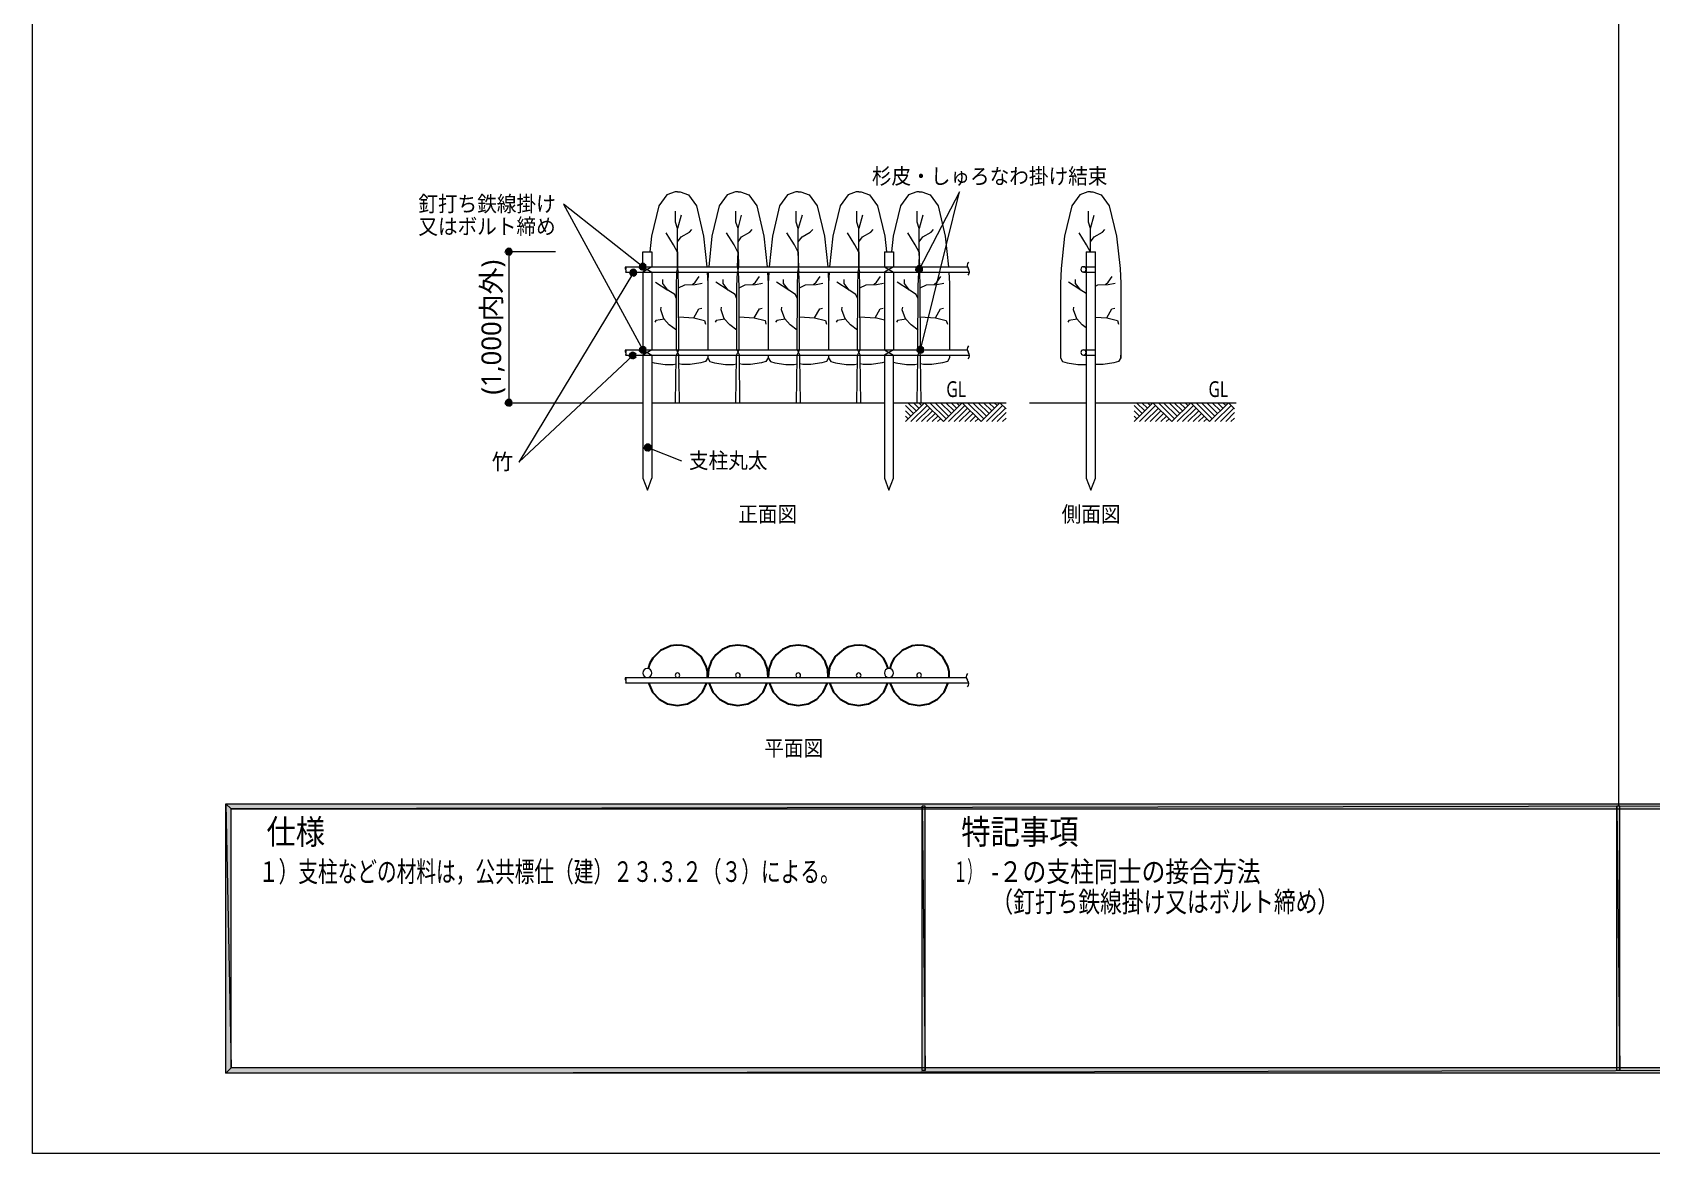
# Model space of a CAD drawing. Header units: millimetres. Extents: x 0 to 420, y 0 to 297.
# Drawn here: x 0.2 to 214.6, y 0 to 148.5 of the extents above; entities that cross this region are included whole.
import ezdxf
from ezdxf.enums import TextEntityAlignment as Align

# ---------------------------------------------------------------- set-up
doc = ezdxf.new("R2010")
doc.units = ezdxf.units.MM
doc.styles.add('kst32b', font='NotoSansJP-Variable.ttf')

msp = doc.modelspace()

# ---------------------------------------------------------------- hatches: boundary and pattern name
h = msp.add_hatch(color=7)
h.paths.add_polyline_path([(62.84, 119.61), (62.8, 119.44), (63.27, 119.44), (62.84, 119.61)])
h.paths.add_polyline_path([(62.8, 119.44), (63.27, 119.44), (62.84, 119.27), (62.8, 119.44)])
h.paths.add_polyline_path([(63.27, 119.44), (62.84, 119.27), (62.95, 119.13), (63.27, 119.44)])
h = msp.add_hatch(color=7)
h.paths.add_polyline_path([(63.27, 119.89), (63.1, 119.85), (63.27, 119.44), (63.27, 119.89)])
h.paths.add_polyline_path([(63.1, 119.85), (63.27, 119.44), (62.95, 119.76), (63.1, 119.85)])
h.paths.add_polyline_path([(63.27, 119.44), (62.95, 119.76), (62.84, 119.61), (63.27, 119.44)])
h = msp.add_hatch(color=7)
h.paths.add_polyline_path([(62.95, 119.13), (63.1, 119.02), (63.27, 119.44), (62.95, 119.13)])
h.paths.add_polyline_path([(63.1, 119.02), (63.27, 119.44), (63.27, 118.98), (63.1, 119.02)])
h.paths.add_polyline_path([(63.27, 119.44), (63.27, 118.98), (63.44, 119.02), (63.27, 119.44)])
for points in [[(63.27, 119.49), (63.25, 119.46), (63.22, 119.44), (63.25, 119.42), (63.27, 119.4), (63.29, 119.42), (63.31, 119.44), (63.29, 119.46), (63.27, 119.49)], [(63.44, 119.85), (63.27, 119.89), (63.27, 119.44), (63.44, 119.85)], [(79.93, 117.07), (79.73, 117.12), (79.73, 116.67), (79.93, 117.07)], [(81.17, 117.86), (81, 117.9), (81, 117.43), (81.17, 117.86)], [(117.77, 117.56), (117.6, 117.6), (117.6, 117.14), (117.77, 117.56)], [(79.84, 106.11), (79.67, 106.15), (79.67, 105.69), (79.84, 106.11)], [(81.17, 106.85), (81, 106.89), (81, 106.45), (81.17, 106.85)], [(117.94, 106.87), (117.77, 106.91), (117.77, 106.45), (117.94, 106.87)], [(63.44, 99.86), (63.27, 99.89), (63.27, 99.44), (63.44, 99.86)], [(81.83, 93.94), (81.66, 93.96), (81.66, 93.51), (81.83, 93.94)]]:
    msp.add_hatch(color=7).paths.add_polyline_path(points)
h = msp.add_hatch(color=7)
h.paths.add_polyline_path([(63.71, 119.44), (63.67, 119.61), (63.27, 119.44), (63.71, 119.44)])
h.paths.add_polyline_path([(63.67, 119.61), (63.27, 119.44), (63.58, 119.76), (63.67, 119.61)])
h.paths.add_polyline_path([(63.27, 119.44), (63.58, 119.76), (63.44, 119.85), (63.27, 119.44)])
h = msp.add_hatch(color=7)
h.paths.add_polyline_path([(63.44, 119.02), (63.58, 119.13), (63.27, 119.44), (63.44, 119.02)])
h.paths.add_polyline_path([(63.58, 119.13), (63.27, 119.44), (63.67, 119.27), (63.58, 119.13)])
h.paths.add_polyline_path([(63.27, 119.44), (63.67, 119.27), (63.71, 119.44), (63.27, 119.44)])
h = msp.add_hatch(color=7)
h.paths.add_polyline_path([(79.33, 116.84), (79.29, 116.67), (79.73, 116.67), (79.33, 116.84)])
h.paths.add_polyline_path([(79.29, 116.67), (79.73, 116.67), (79.33, 116.48), (79.29, 116.67)])
h.paths.add_polyline_path([(79.73, 116.67), (79.33, 116.48), (79.42, 116.35), (79.73, 116.67)])
h = msp.add_hatch(color=7)
h.paths.add_polyline_path([(79.73, 117.12), (79.57, 117.07), (79.73, 116.67), (79.73, 117.12)])
h.paths.add_polyline_path([(79.57, 117.07), (79.73, 116.67), (79.42, 116.99), (79.57, 117.07)])
h.paths.add_polyline_path([(79.73, 116.67), (79.42, 116.99), (79.33, 116.84), (79.73, 116.67)])
h = msp.add_hatch(color=7)
h.paths.add_polyline_path([(79.42, 116.35), (79.57, 116.25), (79.73, 116.67), (79.42, 116.35)])
h.paths.add_polyline_path([(79.57, 116.25), (79.73, 116.67), (79.73, 116.21), (79.57, 116.25)])
h.paths.add_polyline_path([(79.73, 116.67), (79.73, 116.21), (79.93, 116.25), (79.73, 116.67)])
h = msp.add_hatch(color=7)
h.paths.add_polyline_path([(80.2, 116.67), (80.16, 116.84), (79.73, 116.67), (80.2, 116.67)])
h.paths.add_polyline_path([(80.16, 116.84), (79.73, 116.67), (80.05, 116.99), (80.16, 116.84)])
h.paths.add_polyline_path([(79.73, 116.67), (80.05, 116.99), (79.93, 117.07), (79.73, 116.67)])
h = msp.add_hatch(color=7)
h.paths.add_polyline_path([(79.93, 116.25), (80.05, 116.35), (79.73, 116.67), (79.93, 116.25)])
h.paths.add_polyline_path([(80.05, 116.35), (79.73, 116.67), (80.16, 116.48), (80.05, 116.35)])
h.paths.add_polyline_path([(79.73, 116.67), (80.16, 116.48), (80.2, 116.67), (79.73, 116.67)])
h = msp.add_hatch(color=7)
h.paths.add_polyline_path([(80.58, 117.62), (80.56, 117.43), (81, 117.43), (80.58, 117.62)])
h.paths.add_polyline_path([(80.56, 117.43), (81, 117.43), (80.58, 117.26), (80.56, 117.43)])
h.paths.add_polyline_path([(81, 117.43), (80.58, 117.26), (80.69, 117.12), (81, 117.43)])
h = msp.add_hatch(color=7)
h.paths.add_polyline_path([(81, 117.9), (80.84, 117.86), (81, 117.43), (81, 117.9)])
h.paths.add_polyline_path([(80.84, 117.86), (81, 117.43), (80.69, 117.75), (80.84, 117.86)])
h.paths.add_polyline_path([(81, 117.43), (80.69, 117.75), (80.58, 117.62), (81, 117.43)])
h = msp.add_hatch(color=7)
h.paths.add_polyline_path([(80.69, 117.12), (80.84, 117.03), (81, 117.43), (80.69, 117.12)])
h.paths.add_polyline_path([(80.84, 117.03), (81, 117.43), (81, 116.99), (80.84, 117.03)])
h.paths.add_polyline_path([(81, 117.43), (81, 116.99), (81.17, 117.03), (81, 117.43)])
h = msp.add_hatch(color=7)
h.paths.add_polyline_path([(81.45, 117.43), (81.43, 117.62), (81, 117.43), (81.45, 117.43)])
h.paths.add_polyline_path([(81.43, 117.62), (81, 117.43), (81.32, 117.75), (81.43, 117.62)])
h.paths.add_polyline_path([(81, 117.43), (81.32, 117.75), (81.17, 117.86), (81, 117.43)])
h = msp.add_hatch(color=7)
h.paths.add_polyline_path([(81.17, 117.03), (81.32, 117.12), (81, 117.43), (81.17, 117.03)])
h.paths.add_polyline_path([(81.32, 117.12), (81, 117.43), (81.43, 117.26), (81.32, 117.12)])
h.paths.add_polyline_path([(81, 117.43), (81.43, 117.26), (81.45, 117.43), (81, 117.43)])
h = msp.add_hatch(color=7)
h.paths.add_polyline_path([(117.18, 117.31), (117.16, 117.14), (117.6, 117.14), (117.18, 117.31)])
h.paths.add_polyline_path([(117.16, 117.14), (117.6, 117.14), (117.18, 116.97), (117.16, 117.14)])
h.paths.add_polyline_path([(117.6, 117.14), (117.18, 116.97), (117.28, 116.82), (117.6, 117.14)])
h = msp.add_hatch(color=7)
h.paths.add_polyline_path([(117.6, 117.6), (117.43, 117.56), (117.6, 117.14), (117.6, 117.6)])
h.paths.add_polyline_path([(117.43, 117.56), (117.6, 117.14), (117.28, 117.45), (117.43, 117.56)])
h.paths.add_polyline_path([(117.6, 117.14), (117.28, 117.45), (117.18, 117.31), (117.6, 117.14)])
h = msp.add_hatch(color=7)
h.paths.add_polyline_path([(117.28, 116.82), (117.43, 116.73), (117.6, 117.14), (117.28, 116.82)])
h.paths.add_polyline_path([(117.43, 116.73), (117.6, 117.14), (117.6, 116.69), (117.43, 116.73)])
h.paths.add_polyline_path([(117.6, 117.14), (117.6, 116.69), (117.77, 116.73), (117.6, 117.14)])
h = msp.add_hatch(color=7)
h.paths.add_polyline_path([(118.05, 117.14), (118.03, 117.31), (117.6, 117.14), (118.05, 117.14)])
h.paths.add_polyline_path([(118.03, 117.31), (117.6, 117.14), (117.92, 117.45), (118.03, 117.31)])
h.paths.add_polyline_path([(117.6, 117.14), (117.92, 117.45), (117.77, 117.56), (117.6, 117.14)])
h = msp.add_hatch(color=7)
h.paths.add_polyline_path([(117.77, 116.73), (117.92, 116.82), (117.6, 117.14), (117.77, 116.73)])
h.paths.add_polyline_path([(117.92, 116.82), (117.6, 117.14), (118.03, 116.97), (117.92, 116.82)])
h.paths.add_polyline_path([(117.6, 117.14), (118.03, 116.97), (118.05, 117.14), (117.6, 117.14)])
h = msp.add_hatch(color=7)
h.paths.add_polyline_path([(79.25, 105.88), (79.23, 105.69), (79.67, 105.69), (79.25, 105.88)])
h.paths.add_polyline_path([(79.23, 105.69), (79.67, 105.69), (79.25, 105.52), (79.23, 105.69)])
h.paths.add_polyline_path([(79.67, 105.69), (79.25, 105.52), (79.35, 105.37), (79.67, 105.69)])
h = msp.add_hatch(color=7)
h.paths.add_polyline_path([(79.67, 106.15), (79.5, 106.11), (79.67, 105.69), (79.67, 106.15)])
h.paths.add_polyline_path([(79.5, 106.11), (79.67, 105.69), (79.35, 106), (79.5, 106.11)])
h.paths.add_polyline_path([(79.67, 105.69), (79.35, 106), (79.25, 105.88), (79.67, 105.69)])
h = msp.add_hatch(color=7)
h.paths.add_polyline_path([(79.35, 105.37), (79.5, 105.28), (79.67, 105.69), (79.35, 105.37)])
h.paths.add_polyline_path([(79.5, 105.28), (79.67, 105.69), (79.67, 105.24), (79.5, 105.28)])
h.paths.add_polyline_path([(79.67, 105.69), (79.67, 105.24), (79.84, 105.28), (79.67, 105.69)])
h = msp.add_hatch(color=7)
h.paths.add_polyline_path([(80.12, 105.69), (80.07, 105.88), (79.67, 105.69), (80.12, 105.69)])
h.paths.add_polyline_path([(80.07, 105.88), (79.67, 105.69), (79.99, 106), (80.07, 105.88)])
h.paths.add_polyline_path([(79.67, 105.69), (79.99, 106), (79.84, 106.11), (79.67, 105.69)])
h = msp.add_hatch(color=7)
h.paths.add_polyline_path([(79.84, 105.28), (79.99, 105.37), (79.67, 105.69), (79.84, 105.28)])
h.paths.add_polyline_path([(79.99, 105.37), (79.67, 105.69), (80.07, 105.52), (79.99, 105.37)])
h.paths.add_polyline_path([(79.67, 105.69), (80.07, 105.52), (80.12, 105.69), (79.67, 105.69)])
h = msp.add_hatch(color=7)
h.paths.add_polyline_path([(80.58, 106.62), (80.56, 106.45), (81, 106.45), (80.58, 106.62)])
h.paths.add_polyline_path([(80.56, 106.45), (81, 106.45), (80.58, 106.28), (80.56, 106.45)])
h.paths.add_polyline_path([(81, 106.45), (80.58, 106.28), (80.69, 106.13), (81, 106.45)])
h = msp.add_hatch(color=7)
h.paths.add_polyline_path([(81, 106.89), (80.84, 106.85), (81, 106.45), (81, 106.89)])
h.paths.add_polyline_path([(80.84, 106.85), (81, 106.45), (80.69, 106.76), (80.84, 106.85)])
h.paths.add_polyline_path([(81, 106.45), (80.69, 106.76), (80.58, 106.62), (81, 106.45)])
h = msp.add_hatch(color=7)
h.paths.add_polyline_path([(80.69, 106.13), (80.84, 106.02), (81, 106.45), (80.69, 106.13)])
h.paths.add_polyline_path([(80.84, 106.02), (81, 106.45), (81, 105.98), (80.84, 106.02)])
h.paths.add_polyline_path([(81, 106.45), (81, 105.98), (81.17, 106.02), (81, 106.45)])
h = msp.add_hatch(color=7)
h.paths.add_polyline_path([(81.45, 106.45), (81.43, 106.62), (81, 106.45), (81.45, 106.45)])
h.paths.add_polyline_path([(81.43, 106.62), (81, 106.45), (81.32, 106.76), (81.43, 106.62)])
h.paths.add_polyline_path([(81, 106.45), (81.32, 106.76), (81.17, 106.85), (81, 106.45)])
h = msp.add_hatch(color=7)
h.paths.add_polyline_path([(81.17, 106.02), (81.32, 106.13), (81, 106.45), (81.17, 106.02)])
h.paths.add_polyline_path([(81.32, 106.13), (81, 106.45), (81.43, 106.28), (81.32, 106.13)])
h.paths.add_polyline_path([(81, 106.45), (81.43, 106.28), (81.45, 106.45), (81, 106.45)])
h = msp.add_hatch(color=7)
h.paths.add_polyline_path([(117.35, 106.64), (117.33, 106.45), (117.77, 106.45), (117.35, 106.64)])
h.paths.add_polyline_path([(117.33, 106.45), (117.77, 106.45), (117.35, 106.28), (117.33, 106.45)])
h.paths.add_polyline_path([(117.77, 106.45), (117.35, 106.28), (117.45, 106.13), (117.77, 106.45)])
h = msp.add_hatch(color=7)
h.paths.add_polyline_path([(117.77, 106.91), (117.6, 106.87), (117.77, 106.45), (117.77, 106.91)])
h.paths.add_polyline_path([(117.6, 106.87), (117.77, 106.45), (117.45, 106.76), (117.6, 106.87)])
h.paths.add_polyline_path([(117.77, 106.45), (117.45, 106.76), (117.35, 106.64), (117.77, 106.45)])
h = msp.add_hatch(color=7)
h.paths.add_polyline_path([(117.45, 106.13), (117.6, 106.04), (117.77, 106.45), (117.45, 106.13)])
h.paths.add_polyline_path([(117.6, 106.04), (117.77, 106.45), (117.77, 106), (117.6, 106.04)])
h.paths.add_polyline_path([(117.77, 106.45), (117.77, 106), (117.94, 106.04), (117.77, 106.45)])
h = msp.add_hatch(color=7)
h.paths.add_polyline_path([(118.22, 106.45), (118.19, 106.64), (117.77, 106.45), (118.22, 106.45)])
h.paths.add_polyline_path([(118.19, 106.64), (117.77, 106.45), (118.09, 106.76), (118.19, 106.64)])
h.paths.add_polyline_path([(117.77, 106.45), (118.09, 106.76), (117.94, 106.87), (117.77, 106.45)])
h = msp.add_hatch(color=7)
h.paths.add_polyline_path([(117.94, 106.04), (118.09, 106.13), (117.77, 106.45), (117.94, 106.04)])
h.paths.add_polyline_path([(118.09, 106.13), (117.77, 106.45), (118.19, 106.28), (118.09, 106.13)])
h.paths.add_polyline_path([(117.77, 106.45), (118.19, 106.28), (118.22, 106.45), (117.77, 106.45)])
h = msp.add_hatch(color=7)
h.paths.add_polyline_path([(62.84, 99.61), (62.8, 99.44), (63.27, 99.44), (62.84, 99.61)])
h.paths.add_polyline_path([(62.8, 99.44), (63.27, 99.44), (62.84, 99.27), (62.8, 99.44)])
h.paths.add_polyline_path([(63.27, 99.44), (62.84, 99.27), (62.95, 99.12), (63.27, 99.44)])
h = msp.add_hatch(color=7)
h.paths.add_polyline_path([(63.27, 99.89), (63.1, 99.86), (63.27, 99.44), (63.27, 99.89)])
h.paths.add_polyline_path([(63.1, 99.86), (63.27, 99.44), (62.95, 99.76), (63.1, 99.86)])
h.paths.add_polyline_path([(63.27, 99.44), (62.95, 99.76), (62.84, 99.61), (63.27, 99.44)])
h = msp.add_hatch(color=7)
h.paths.add_polyline_path([(62.95, 99.12), (63.1, 99.04), (63.27, 99.44), (62.95, 99.12)])
h.paths.add_polyline_path([(63.1, 99.04), (63.27, 99.44), (63.27, 99), (63.1, 99.04)])
h.paths.add_polyline_path([(63.27, 99.44), (63.27, 99), (63.44, 99.04), (63.27, 99.44)])
h = msp.add_hatch(color=7)
h.paths.add_polyline_path([(63.71, 99.44), (63.67, 99.61), (63.27, 99.44), (63.71, 99.44)])
h.paths.add_polyline_path([(63.67, 99.61), (63.27, 99.44), (63.58, 99.76), (63.67, 99.61)])
h.paths.add_polyline_path([(63.27, 99.44), (63.58, 99.76), (63.44, 99.86), (63.27, 99.44)])
h = msp.add_hatch(color=7)
h.paths.add_polyline_path([(63.44, 99.04), (63.58, 99.12), (63.27, 99.44), (63.44, 99.04)])
h.paths.add_polyline_path([(63.58, 99.12), (63.27, 99.44), (63.67, 99.27), (63.58, 99.12)])
h.paths.add_polyline_path([(63.27, 99.44), (63.67, 99.27), (63.71, 99.44), (63.27, 99.44)])
h = msp.add_hatch(color=7)
h.paths.add_polyline_path([(81.24, 93.68), (81.2, 93.51), (81.66, 93.51), (81.24, 93.68)])
h.paths.add_polyline_path([(81.2, 93.51), (81.66, 93.51), (81.24, 93.34), (81.2, 93.51)])
h.paths.add_polyline_path([(81.66, 93.51), (81.24, 93.34), (81.34, 93.2), (81.66, 93.51)])
h = msp.add_hatch(color=7)
h.paths.add_polyline_path([(81.66, 93.96), (81.49, 93.94), (81.66, 93.51), (81.66, 93.96)])
h.paths.add_polyline_path([(81.49, 93.94), (81.66, 93.51), (81.34, 93.83), (81.49, 93.94)])
h.paths.add_polyline_path([(81.66, 93.51), (81.34, 93.83), (81.24, 93.68), (81.66, 93.51)])
h = msp.add_hatch(color=7)
h.paths.add_polyline_path([(81.34, 93.2), (81.49, 93.09), (81.66, 93.51), (81.34, 93.2)])
h.paths.add_polyline_path([(81.49, 93.09), (81.66, 93.51), (81.66, 93.07), (81.49, 93.09)])
h.paths.add_polyline_path([(81.66, 93.51), (81.66, 93.07), (81.83, 93.09), (81.66, 93.51)])
h = msp.add_hatch(color=7)
h.paths.add_polyline_path([(82.11, 93.51), (82.06, 93.68), (81.66, 93.51), (82.11, 93.51)])
h.paths.add_polyline_path([(82.06, 93.68), (81.66, 93.51), (81.98, 93.83), (82.06, 93.68)])
h.paths.add_polyline_path([(81.66, 93.51), (81.98, 93.83), (81.83, 93.94), (81.66, 93.51)])
h = msp.add_hatch(color=7)
h.paths.add_polyline_path([(81.83, 93.09), (81.98, 93.2), (81.66, 93.51), (81.83, 93.09)])
h.paths.add_polyline_path([(81.98, 93.2), (81.66, 93.51), (82.06, 93.34), (81.98, 93.2)])
h.paths.add_polyline_path([(81.66, 93.51), (82.06, 93.34), (82.11, 93.51), (81.66, 93.51)])
h = msp.add_hatch(color=7)
h.paths.add_polyline_path([(393.83, 11.35), (394.53, 10.65), (393.83, 45.64), (393.83, 11.35)])
h.paths.add_polyline_path([(394.53, 10.65), (393.83, 45.64), (394.53, 46.33), (394.53, 10.65)])
h.paths.add_polyline_path([(393.83, 45.64), (394.53, 46.33), (26.52, 45.64), (393.83, 45.64)])
h.paths.add_polyline_path([(394.53, 46.33), (26.52, 45.64), (25.82, 46.33), (394.53, 46.33)])
h.paths.add_polyline_path([(26.52, 45.64), (25.82, 46.33), (26.52, 11.35), (26.52, 45.64)])
h.paths.add_polyline_path([(25.82, 46.33), (26.52, 11.35), (25.82, 10.65), (25.82, 46.33)])
h.paths.add_polyline_path([(26.52, 11.35), (25.82, 10.65), (393.83, 11.35), (26.52, 11.35)])
h.paths.add_polyline_path([(25.82, 10.65), (393.83, 11.35), (394.53, 10.65), (25.82, 10.65)])
h = msp.add_hatch(color=7)
h.paths.add_polyline_path([(118.39, 46), (117.98, 46), (118.39, 10.99), (118.39, 46)])
h.paths.add_polyline_path([(117.98, 46), (118.39, 10.99), (117.98, 10.99), (117.98, 46)])
h = msp.add_hatch(color=7)
h.paths.add_polyline_path([(210.38, 46), (209.97, 46), (210.38, 10.99), (210.38, 46)])
h.paths.add_polyline_path([(209.97, 46), (210.38, 10.99), (209.97, 10.99), (209.97, 46)])

# ---------------------------------------------------------------- linework, layer by layer
at = {"lineweight": 13}
for points in [[(0.19, 0), (0.19, 296.97), (420.16, 296.97), (420.16, 0)], [(139.7, 117.1), (139.67, 117.24), (139.6, 117.35), (139.49, 117.43), (139.35, 117.45), (139.21, 117.43), (139.1, 117.35), (139.03, 117.24), (139, 117.1), (139.03, 116.97), (139.1, 116.86), (139.21, 116.78), (139.35, 116.76), (139.49, 116.78), (139.6, 116.86), (139.67, 116.97)], [(139.7, 106.1), (139.67, 106.23), (139.6, 106.34), (139.49, 106.42), (139.35, 106.45), (139.21, 106.42), (139.1, 106.34), (139.03, 106.23), (139, 106.1), (139.03, 105.96), (139.1, 105.85), (139.21, 105.78), (139.35, 105.75), (139.49, 105.78), (139.6, 105.85), (139.67, 105.96)], [(123.3, 99.44), (120.8, 96.94)], [(153.56, 99.44), (151.05, 96.94)], [(82.21, 63.64), (82.16, 63.87), (82.03, 64.06), (81.84, 64.19), (81.61, 64.24), (81.37, 64.19), (81.18, 64.06), (81.05, 63.87), (81, 63.64), (81.05, 63.4), (81.18, 63.21), (81.37, 63.08), (81.61, 63.03), (81.84, 63.08), (82.03, 63.21), (82.16, 63.4)], [(85.92, 63.34), (85.89, 63.46), (85.83, 63.56), (85.73, 63.62), (85.61, 63.65), (85.49, 63.62), (85.39, 63.56), (85.33, 63.46), (85.3, 63.34), (85.33, 63.22), (85.39, 63.12), (85.49, 63.06), (85.61, 63.03), (85.73, 63.06), (85.83, 63.12), (85.89, 63.22)], [(93.92, 63.34), (93.89, 63.46), (93.83, 63.56), (93.73, 63.62), (93.61, 63.65), (93.49, 63.62), (93.39, 63.56), (93.33, 63.46), (93.3, 63.34), (93.33, 63.22), (93.39, 63.12), (93.49, 63.06), (93.61, 63.03), (93.73, 63.06), (93.83, 63.12), (93.89, 63.22)], [(101.9, 63.34), (101.87, 63.46), (101.81, 63.56), (101.71, 63.62), (101.59, 63.65), (101.47, 63.62), (101.37, 63.56), (101.31, 63.46), (101.28, 63.34), (101.31, 63.22), (101.37, 63.12), (101.47, 63.06), (101.59, 63.03), (101.71, 63.06), (101.81, 63.12), (101.87, 63.22)], [(109.9, 63.34), (109.87, 63.46), (109.81, 63.56), (109.71, 63.62), (109.59, 63.65), (109.47, 63.62), (109.37, 63.56), (109.31, 63.46), (109.28, 63.34), (109.31, 63.22), (109.37, 63.12), (109.47, 63.06), (109.59, 63.03), (109.71, 63.06), (109.81, 63.12), (109.87, 63.22)], [(114.19, 63.64), (114.15, 63.87), (114.02, 64.06), (113.83, 64.19), (113.59, 64.24), (113.36, 64.19), (113.16, 64.06), (113.04, 63.87), (112.99, 63.64), (113.04, 63.4), (113.16, 63.21), (113.36, 63.08), (113.59, 63.03), (113.83, 63.08), (114.02, 63.21), (114.15, 63.4)], [(117.9, 63.34), (117.87, 63.46), (117.81, 63.56), (117.71, 63.62), (117.59, 63.65), (117.47, 63.62), (117.37, 63.56), (117.31, 63.46), (117.28, 63.34), (117.31, 63.22), (117.37, 63.12), (117.47, 63.06), (117.59, 63.03), (117.71, 63.06), (117.81, 63.12), (117.87, 63.22)]]:
    msp.add_lwpolyline(points, close=True, dxfattribs=at)
for points in [[(210.18, 285.98), (210.18, 46)], [(84.18, 126.98), (83.12, 125.52), (82.17, 121.5), (81.94, 119.44)], [(85.62, 127.38), (85.28, 127.38), (84.18, 126.98)], [(85.62, 127.38), (85.94, 127.38), (87.04, 126.98), (88.1, 125.52), (89.05, 121.5), (89.49, 117.43)], [(92.18, 126.98), (91.12, 125.52), (90.17, 121.5)], [(93.62, 127.38), (93.28, 127.38), (92.18, 126.98)], [(93.62, 127.38), (93.94, 127.38), (95.04, 126.98), (96.1, 125.52), (97.05, 121.5), (97.49, 117.43)], [(100.18, 126.98), (99.12, 125.52), (98.17, 121.5)], [(101.6, 127.38), (101.28, 127.38), (100.18, 126.98)], [(101.6, 127.38), (101.94, 127.38), (103.04, 126.98), (104.1, 125.52), (105.05, 121.5), (105.49, 117.43)], [(108.18, 126.98), (107.12, 125.52), (106.17, 121.5)], [(109.6, 127.38), (109.28, 127.38), (108.18, 126.98)], [(109.6, 127.38), (109.94, 127.38), (111.04, 126.98), (112.1, 125.52), (113.05, 121.5), (113.28, 119.44)], [(116.18, 126.98), (115.13, 125.52), (114.17, 121.5)], [(117.6, 127.38), (117.28, 127.38), (116.18, 126.98)], [(117.77, 106.45), (122.94, 127.38), (117.6, 117.09)], [(117.6, 127.38), (117.94, 127.38), (119.04, 126.98), (120.1, 125.52), (121.05, 121.5), (121.5, 117.43)], [(138.85, 126.98), (137.8, 125.52), (136.84, 121.5)], [(140.29, 127.38), (139.95, 127.38), (138.85, 126.98)], [(140.29, 127.38), (140.61, 127.38), (141.71, 126.98), (142.77, 125.52), (143.72, 121.5), (144.19, 117.2), (144.29, 115.21)], [(81, 117.43), (70.49, 125.75), (81, 106.45)], [(86.08, 124.27), (85.62, 122.51), (85.34, 123.36), (85.34, 124.8)], [(93.62, 122.51), (93.32, 123.36), (93.32, 124.8)], [(102.09, 124.27), (101.6, 122.51), (101.32, 123.36), (101.32, 124.8)], [(110.09, 124.27), (109.6, 122.51), (109.33, 123.36), (109.33, 124.8)], [(118.09, 124.27), (117.6, 122.51), (117.33, 123.36), (117.33, 124.8)], [(140.29, 122.51), (140, 123.36), (140, 124.8)], [(85.62, 119.44), (85.62, 122.51)], [(85.62, 120.76), (86.08, 121.39), (87.19, 122.03), (87.52, 122.36)], [(93.62, 119.44), (93.62, 122.51), (94.09, 124.27)], [(95.19, 122.03), (95.5, 122.36)], [(101.6, 119.44), (101.6, 122.51)], [(103.19, 122.03), (103.51, 122.36)], [(109.6, 119.44), (109.6, 122.51)], [(111.19, 122.03), (111.51, 122.36)], [(117.6, 119.44), (117.6, 122.51)], [(119.19, 122.03), (119.51, 122.36)], [(140.29, 119.44), (140.29, 122.51), (140.76, 124.27)], [(141.86, 122.03), (142.18, 122.36)], [(85.6, 119.36), (85.09, 120.35), (84.1, 121.94)], [(90.17, 121.5), (89.73, 117.43)], [(93.6, 119.36), (93.09, 120.35), (92.1, 121.94)], [(93.62, 120.76), (94.09, 121.39), (95.19, 122.03)], [(98.17, 121.5), (97.73, 117.43)], [(101.6, 119.36), (101.09, 120.35), (100.1, 121.94)], [(101.6, 120.76), (102.09, 121.39), (103.19, 122.03)], [(106.17, 121.5), (105.73, 117.43)], [(109.6, 119.36), (109.09, 120.35), (108.1, 121.94)], [(109.6, 120.76), (110.09, 121.39), (111.19, 122.03)], [(114.17, 121.5), (113.94, 119.44)], [(117.6, 119.36), (117.09, 120.35), (116.1, 121.94)], [(117.6, 120.76), (118.09, 121.39), (119.19, 122.03)], [(136.84, 121.5), (136.38, 117.2), (136.29, 115.21), (136.29, 105.37), (136.57, 104.9), (137.18, 104.71), (138.62, 104.52)], [(140.27, 119.36), (139.76, 120.35), (138.77, 121.94)], [(140.29, 120.76), (140.76, 121.39), (141.86, 122.03)], [(69.47, 119.44), (63.27, 119.44), (63.27, 99.44), (70.1, 99.44)], [(81, 117.43), (81, 119.44), (82.21, 119.44), (82.21, 117.43)], [(85.66, 117.43), (85.62, 119.44), (85.56, 117.43)], [(93.68, 116.73), (93.56, 117.43), (93.62, 119.44), (93.66, 117.43), (93.54, 116.73)], [(101.66, 117.43), (101.6, 119.44), (101.56, 117.43)], [(109.66, 117.43), (109.6, 119.44), (109.56, 117.43)], [(113.01, 119.44), (113.01, 117.43)], [(113.01, 119.44), (114.22, 119.44), (114.22, 117.43)], [(117.67, 117.43), (117.6, 119.44), (117.56, 117.43)], [(124.12, 118.06), (124, 117.86), (123.95, 117.63), (124, 117.41), (124.12, 117.2)], [(139.72, 119.44), (140.93, 119.44)], [(139.72, 119.44), (139.72, 89.45), (140.31, 87.84), (140.93, 89.45), (140.93, 119.44)], [(79.76, 116.67), (64.6, 91.59), (79.67, 105.69)], [(78.74, 117.44), (78.69, 117.36), (78.68, 117.27), (78.69, 117.18), (78.74, 117.11)], [(78.74, 117.11), (78.79, 117.18), (78.8, 117.27), (78.79, 117.36), (78.74, 117.44)], [(78.74, 117.43), (123.97, 117.43)], [(78.74, 116.77), (78.79, 116.85), (78.8, 116.94), (78.79, 117.02), (78.74, 117.1)], [(78.74, 116.73), (124.29, 116.73)], [(82.21, 117.43), (81, 116.73)], [(81, 117.43), (82.21, 116.73)], [(81, 116.73), (81, 106.45)], [(82.21, 116.73), (82.21, 106.45)], [(85.47, 114.87), (85.53, 116.73)], [(85.53, 116.73), (85.66, 117.43)], [(85.56, 117.43), (85.68, 116.73)], [(85.79, 106.45), (85.75, 114.87), (85.68, 116.73)], [(87.59, 115.1), (87.95, 115.4), (88.48, 116.16)], [(89.54, 116.73), (89.62, 115.21), (89.62, 106.45)], [(89.68, 116.73), (89.62, 115.21)], [(93.47, 114.87), (93.54, 116.73)], [(93.77, 106.45), (93.75, 114.87), (93.68, 116.73)], [(95.59, 115.1), (95.95, 115.4), (96.48, 116.16)], [(97.54, 116.73), (97.62, 115.21), (97.62, 106.45)], [(97.68, 116.73), (97.62, 115.21), (97.62, 106.45)], [(101.47, 114.87), (101.54, 116.73)], [(101.54, 116.73), (101.66, 117.43)], [(101.56, 117.43), (101.68, 116.73)], [(101.77, 106.45), (101.75, 114.87), (101.68, 116.73)], [(103.59, 115.1), (103.95, 115.4), (104.48, 116.16)], [(105.54, 116.73), (105.6, 115.21), (105.6, 106.45)], [(105.69, 116.73), (105.6, 115.21), (105.6, 106.45)], [(109.47, 114.87), (109.54, 116.73)], [(109.54, 116.73), (109.66, 117.43)], [(109.56, 117.43), (109.69, 116.73)], [(109.77, 106.45), (109.75, 114.87), (109.69, 116.73)], [(111.59, 115.1), (111.95, 115.4), (112.48, 116.16)], [(113.01, 117.43), (114.22, 116.73)], [(114.22, 117.43), (113.01, 116.73)], [(113.01, 116.73), (113.01, 106.45), (114.22, 105.75)], [(114.22, 116.73), (114.22, 106.45)], [(117.47, 114.87), (117.54, 116.73)], [(117.54, 116.73), (117.67, 117.43)], [(117.56, 117.43), (117.69, 116.73)], [(117.77, 106.45), (117.75, 114.87), (117.69, 116.73)], [(119.59, 115.1), (119.95, 115.4), (120.48, 116.16)], [(121.54, 116.73), (121.6, 115.21), (121.6, 106.45)], [(124.1, 116.34), (124.23, 116.54), (124.27, 116.77), (124.23, 116.99), (124.1, 117.2)], [(139.36, 117.43), (140.93, 117.43)], [(139.36, 116.73), (140.93, 116.73)], [(142.26, 115.1), (142.62, 115.4), (143.15, 116.16)], [(82.7, 115.4), (84.33, 114.34), (83.65, 115.21), (83.65, 115.74)], [(85.47, 113.18), (85.24, 113.77), (84.33, 114.34)], [(85.45, 106.45), (85.47, 114.87)], [(85.75, 114.66), (86.57, 115.06), (87.95, 115.1), (88.86, 115.29)], [(92.33, 114.34), (90.7, 115.4)], [(92.33, 114.34), (91.65, 115.21), (91.65, 115.74)], [(93.47, 113.18), (93.24, 113.77), (92.33, 114.34)], [(93.45, 106.45), (93.47, 114.87)], [(93.75, 114.66), (94.57, 115.06)], [(94.57, 115.06), (95.95, 115.1), (96.86, 115.29)], [(100.33, 114.34), (98.7, 115.4)], [(100.33, 114.34), (99.65, 115.21), (99.65, 115.74)], [(101.47, 113.18), (101.22, 113.77), (100.33, 114.34)], [(101.45, 106.45), (101.47, 114.87)], [(101.75, 114.66), (102.57, 115.06)], [(102.57, 115.06), (103.95, 115.1), (104.86, 115.29)], [(108.33, 114.34), (106.7, 115.4)], [(108.33, 114.34), (107.65, 115.21), (107.65, 115.74)], [(109.47, 113.18), (109.22, 113.77), (108.33, 114.34)], [(109.45, 106.45), (109.47, 114.87)], [(109.75, 114.66), (110.57, 115.06)], [(110.57, 115.06), (111.95, 115.1), (112.86, 115.29)], [(116.33, 114.34), (114.7, 115.4)], [(116.33, 114.34), (115.65, 115.21), (115.65, 115.74)], [(117.47, 113.18), (117.22, 113.77), (116.33, 114.34)], [(117.43, 106.45), (117.47, 114.87)], [(117.75, 114.66), (118.55, 115.06)], [(118.55, 115.06), (119.95, 115.1), (120.86, 115.29)], [(139, 114.34), (137.37, 115.4)], [(139, 114.34), (138.32, 115.21), (138.32, 115.74)], [(139.72, 113.9), (139, 114.34)], [(140.93, 114.89), (141.25, 115.06)], [(141.25, 115.06), (142.62, 115.1), (143.53, 115.29)], [(144.29, 115.21), (144.29, 105.37), (144.29, 105.75), (144.29, 105.37)], [(85.45, 109.03), (84.52, 109.77), (83.8, 110.57), (83.38, 111.72), (83.42, 112.1)], [(87.76, 110.68), (88.43, 111.87), (88.82, 111.95)], [(91.8, 110.57), (91.38, 111.72), (91.42, 112.1)], [(95.76, 110.68), (96.44, 111.87), (96.82, 111.95)], [(99.8, 110.57), (99.38, 111.72), (99.42, 112.1)], [(103.76, 110.68), (104.44, 111.87), (104.82, 111.95)], [(107.8, 110.57), (107.36, 111.72), (107.42, 112.1)], [(113.01, 110.38), (111.76, 110.68), (112.42, 111.87), (112.82, 111.95)], [(115.8, 110.57), (115.36, 111.72), (115.42, 112.1)], [(119.76, 110.68), (120.42, 111.87), (120.8, 111.95)], [(138.47, 110.57), (138.05, 111.72), (138.09, 112.1)], [(142.43, 110.68), (143.11, 111.87), (143.49, 111.95)], [(83.86, 110.49), (82.74, 110.34), (82.61, 110.11)], [(85.77, 110.81), (87.76, 110.68), (89.2, 110.34), (89.32, 109.86)], [(91.86, 110.49), (90.74, 110.34), (90.61, 110.11)], [(93.45, 109.03), (92.52, 109.77), (91.8, 110.57)], [(93.77, 110.81), (95.76, 110.68), (97.2, 110.34), (97.32, 109.86)], [(99.86, 110.49), (98.74, 110.34), (98.59, 110.11)], [(101.45, 109.03), (100.52, 109.77), (99.8, 110.57)], [(101.75, 110.81), (103.76, 110.68), (105.2, 110.34), (105.33, 109.86)], [(107.87, 110.49), (106.74, 110.34), (106.6, 110.11)], [(109.45, 109.03), (108.52, 109.77), (107.8, 110.57)], [(109.75, 110.81), (111.76, 110.68)], [(115.87, 110.49), (114.74, 110.34), (114.6, 110.11)], [(117.45, 109.03), (116.52, 109.77), (115.8, 110.57)], [(117.75, 110.81), (119.76, 110.68), (121.18, 110.34), (121.33, 109.86)], [(138.54, 110.49), (137.41, 110.34), (137.29, 110.11)], [(139.72, 109.35), (139.19, 109.77), (138.47, 110.57)], [(140.93, 110.79), (142.43, 110.68), (143.87, 110.34), (144, 109.86)], [(78.74, 106.44), (78.69, 106.36), (78.68, 106.27), (78.69, 106.18), (78.74, 106.1)], [(78.74, 106.45), (123.95, 106.45)], [(78.74, 106.1), (78.79, 106.18), (78.8, 106.27), (78.79, 106.36), (78.74, 106.44)], [(78.74, 105.76), (78.79, 105.84), (78.8, 105.93), (78.79, 106.02), (78.74, 106.1)], [(78.74, 105.75), (124.29, 105.75)], [(82.21, 106.45), (81, 105.75)], [(81, 106.45), (82.21, 105.75)], [(81, 105.75), (81, 89.45)], [(82.21, 105.75), (82.21, 89.45)], [(85.34, 99.44), (85.43, 105.45), (85.45, 105.75)], [(85.45, 105.75), (85.79, 106.45)], [(85.45, 106.45), (85.79, 105.75)], [(85.87, 99.44), (85.79, 105.45), (85.79, 105.75)], [(89.62, 105.37), (89.32, 104.9), (88.71, 104.71), (87.29, 104.52), (86.19, 104.52), (85.79, 104.61)], [(89.62, 105.75), (89.62, 105.37), (89.89, 104.9), (90.51, 104.71), (91.95, 104.52), (93.03, 104.52), (93.43, 104.61)], [(89.62, 105.75), (89.62, 105.37)], [(93.34, 99.44), (93.43, 105.45)], [(93.43, 105.75), (93.77, 106.45)], [(93.43, 105.45), (93.43, 105.75)], [(93.45, 106.45), (93.79, 105.75)], [(93.79, 105.45), (93.79, 105.75)], [(97.62, 105.75), (97.62, 105.37), (97.32, 104.9), (96.71, 104.71), (95.27, 104.52), (94.19, 104.52), (93.79, 104.61)], [(93.87, 99.44), (93.79, 105.45)], [(97.62, 105.75), (97.62, 105.37)], [(97.62, 105.75), (97.62, 105.37), (97.9, 104.9), (98.51, 104.71)], [(101.35, 99.44), (101.43, 105.45)], [(101.43, 105.75), (101.77, 106.45)], [(101.43, 105.45), (101.43, 105.75)], [(101.45, 106.45), (101.79, 105.75)], [(101.79, 105.45), (101.79, 105.75)], [(101.88, 99.44), (101.79, 105.45)], [(105.6, 105.37), (105.33, 104.9), (104.71, 104.71), (103.27, 104.52), (102.19, 104.52), (101.79, 104.61)], [(105.6, 105.75), (105.6, 105.37)], [(105.6, 105.75), (105.6, 105.37), (105.9, 104.9), (106.51, 104.71)], [(105.6, 105.75), (105.6, 105.37)], [(109.35, 99.44), (109.43, 105.45)], [(109.43, 105.75), (109.77, 106.45)], [(109.43, 105.45), (109.43, 105.75)], [(109.45, 106.45), (109.79, 105.75)], [(109.79, 105.45), (109.79, 105.75)], [(109.88, 99.44), (109.79, 105.45)], [(114.22, 106.45), (113.01, 105.75)], [(113.01, 105.75), (113.01, 89.45), (113.6, 87.84), (114.22, 89.45), (114.22, 105.75)], [(117.35, 99.44), (117.43, 105.45)], [(117.43, 105.75), (117.77, 106.45)], [(117.43, 106.45), (117.77, 105.75)], [(117.43, 105.45), (117.43, 105.75)], [(117.79, 105.45), (117.77, 105.75)], [(117.88, 99.44), (117.79, 105.45)], [(121.6, 105.37), (121.33, 104.9), (120.71, 104.71), (119.27, 104.52), (118.17, 104.52), (117.79, 104.61)], [(121.6, 105.75), (121.6, 105.37)], [(124.12, 106.97), (124, 106.77), (123.95, 106.54), (124, 106.31), (124.12, 106.11)], [(124.1, 105.24), (124.23, 105.45), (124.27, 105.67), (124.23, 105.9), (124.1, 106.11)], [(139.36, 106.45), (140.93, 106.45)], [(139.36, 105.75), (140.93, 105.75)], [(144.29, 105.37), (144, 104.9), (143.38, 104.71), (141.94, 104.52), (140.86, 104.52)], [(82.21, 104.8), (82.51, 104.71), (83.95, 104.52), (85.05, 104.52), (85.43, 104.61)], [(98.51, 104.71), (99.95, 104.52)], [(99.95, 104.52), (101.03, 104.52), (101.43, 104.61)], [(106.51, 104.71), (107.95, 104.52)], [(107.95, 104.52), (109.03, 104.52), (109.43, 104.61)], [(113.01, 104.8), (112.71, 104.71), (111.27, 104.52), (110.19, 104.52), (109.79, 104.61)], [(114.22, 104.8), (114.51, 104.71), (115.93, 104.52)], [(115.93, 104.52), (117.03, 104.52), (117.43, 104.61)], [(138.62, 104.52), (139.72, 104.52)], [(70.1, 99.44), (81, 99.44)], [(82.21, 99.44), (113.01, 99.44)], [(114.22, 99.44), (129.1, 99.44)], [(115.8, 96.94), (118.3, 99.44)], [(115.8, 99.06), (116.86, 98)], [(116.12, 99.44), (117.22, 98.36)], [(116.5, 96.94), (118.66, 99.08)], [(116.84, 99.44), (117.56, 98.7)], [(117.22, 96.94), (119, 98.74)], [(117.54, 99.44), (117.92, 99.06)], [(118.3, 99.44), (120.8, 96.94)], [(119, 99.44), (121.16, 97.3)], [(119.72, 99.44), (121.5, 97.64)], [(120.42, 99.44), (121.86, 98)], [(121.12, 99.44), (122.22, 98.36)], [(121.5, 96.94), (123.66, 99.08)], [(121.84, 99.44), (122.56, 98.7)], [(122.22, 96.94), (123.99, 98.74)], [(122.53, 99.44), (122.91, 99.06)], [(123.3, 99.44), (125.79, 96.94)], [(123.99, 99.44), (126.15, 97.3)], [(124.71, 99.44), (126.51, 97.64)], [(125.41, 99.44), (126.85, 98)], [(125.79, 96.94), (128.29, 99.44)], [(126.13, 99.44), (127.21, 98.36)], [(126.51, 96.94), (128.65, 99.08)], [(126.83, 99.44), (127.57, 98.7)], [(127.21, 96.94), (129.01, 98.74)], [(127.53, 99.44), (127.91, 99.06)], [(128.29, 99.44), (129.1, 98.64)], [(132.19, 99.44), (139.72, 99.44)], [(140.93, 99.44), (159.58, 99.44)], [(146.05, 96.94), (148.55, 99.44)], [(146.05, 99.06), (147.11, 98)], [(146.39, 99.44), (147.47, 98.36)], [(146.77, 96.94), (148.91, 99.08)], [(147.09, 99.44), (147.83, 98.7)], [(147.47, 96.94), (149.27, 98.74)], [(147.81, 99.44), (148.17, 99.06)], [(148.55, 99.44), (151.05, 96.94)], [(149.27, 99.44), (151.41, 97.3)], [(149.97, 99.44), (151.77, 97.64)], [(150.69, 99.44), (152.12, 98)], [(151.38, 99.44), (152.46, 98.36)], [(151.77, 96.94), (153.9, 99.08)], [(152.08, 99.44), (152.82, 98.7)], [(152.46, 96.94), (154.26, 98.74)], [(152.8, 99.44), (153.18, 99.06)], [(153.56, 99.44), (156.06, 96.94)], [(154.26, 99.44), (156.4, 97.3)], [(154.96, 99.44), (156.76, 97.64)], [(155.68, 99.44), (157.12, 98)], [(156.06, 96.94), (158.56, 99.44)], [(156.38, 99.44), (157.48, 98.36)], [(156.76, 96.94), (158.92, 99.08)], [(157.1, 99.44), (157.82, 98.7)], [(157.48, 96.94), (159.26, 98.74)], [(157.8, 99.44), (158.18, 99.06)], [(158.56, 99.44), (159.36, 98.64)], [(115.8, 98.36), (116.5, 97.64)], [(115.8, 97.64), (116.14, 97.3)], [(117.92, 96.94), (119.36, 98.38)], [(118.62, 96.94), (119.72, 98.02)], [(119.34, 96.94), (120.06, 97.66)], [(120.04, 96.94), (120.42, 97.32)], [(122.91, 96.94), (124.35, 98.38)], [(123.63, 96.94), (124.71, 98.02)], [(124.33, 96.94), (125.07, 97.66)], [(125.03, 96.94), (125.41, 97.32)], [(127.91, 96.94), (129.1, 98.13)], [(128.63, 96.94), (129.1, 97.41)], [(146.05, 98.36), (146.77, 97.64)], [(146.05, 97.64), (146.41, 97.3)], [(148.17, 96.94), (149.61, 98.38)], [(148.89, 96.94), (149.97, 98.02)], [(149.58, 96.94), (150.33, 97.66)], [(150.3, 96.94), (150.69, 97.32)], [(153.18, 96.94), (154.62, 98.38)], [(153.88, 96.94), (154.96, 98.02)], [(154.6, 96.94), (155.32, 97.66)], [(155.3, 96.94), (155.68, 97.32)], [(158.18, 96.94), (159.36, 98.13)], [(158.88, 96.94), (159.36, 97.41)], [(81.66, 93.51), (86.13, 91.74)], [(81, 89.45), (81.62, 87.84), (82.21, 89.45)], [(78.74, 63.04), (78.69, 62.96), (78.68, 62.88), (78.69, 62.79), (78.74, 62.71)], [(78.74, 62.71), (78.79, 62.79), (78.8, 62.88), (78.79, 62.96), (78.74, 63.04)], [(78.74, 63.03), (123.82, 63.03)], [(78.74, 62.35), (78.79, 62.43), (78.8, 62.52), (78.79, 62.6), (78.74, 62.68)], [(78.74, 62.34), (124.16, 62.34)], [(81.66, 63.03), (81.66, 63.03)], [(113.56, 63.03), (113.56, 63.03)], [(113.64, 63.03), (113.64, 63.03)], [(124, 63.56), (123.87, 63.36), (123.82, 63.13), (123.87, 62.9), (124, 62.7)], [(123.99, 61.81), (124.12, 62.01), (124.16, 62.24), (124.12, 62.47), (123.99, 62.67)]]:
    msp.add_lwpolyline(points, dxfattribs=at)
at = {"lineweight": 0}
for points in [[(62.84, 119.61), (62.8, 119.44), (63.27, 119.44)], [(62.8, 119.44), (63.27, 119.44), (62.84, 119.27)], [(63.27, 119.44), (62.95, 119.76), (62.84, 119.61)], [(63.27, 119.44), (62.84, 119.27), (62.95, 119.13)], [(63.1, 119.85), (63.27, 119.44), (62.95, 119.76)], [(62.95, 119.13), (63.1, 119.02), (63.27, 119.44)], [(63.27, 119.89), (63.1, 119.85), (63.27, 119.44)], [(63.1, 119.02), (63.27, 119.44), (63.27, 118.98)], [(63.27, 119.49), (63.25, 119.46), (63.22, 119.44), (63.25, 119.42), (63.27, 119.4), (63.29, 119.42), (63.31, 119.44), (63.29, 119.46)], [(63.44, 119.85), (63.27, 119.89), (63.27, 119.44)], [(63.27, 119.44), (63.58, 119.76), (63.44, 119.85)], [(63.67, 119.61), (63.27, 119.44), (63.58, 119.76)], [(63.71, 119.44), (63.67, 119.61), (63.27, 119.44)], [(63.27, 119.44), (63.27, 118.98), (63.44, 119.02)], [(63.44, 119.02), (63.58, 119.13), (63.27, 119.44)], [(63.58, 119.13), (63.27, 119.44), (63.67, 119.27)], [(63.27, 119.44), (63.67, 119.27), (63.71, 119.44)], [(79.33, 116.84), (79.29, 116.67), (79.73, 116.67)], [(79.29, 116.67), (79.73, 116.67), (79.33, 116.48)], [(79.73, 116.67), (79.42, 116.99), (79.33, 116.84)], [(79.73, 116.67), (79.33, 116.48), (79.42, 116.35)], [(79.57, 117.07), (79.73, 116.67), (79.42, 116.99)], [(79.42, 116.35), (79.57, 116.25), (79.73, 116.67)], [(79.73, 117.12), (79.57, 117.07), (79.73, 116.67)], [(79.57, 116.25), (79.73, 116.67), (79.73, 116.21)], [(79.93, 117.07), (79.73, 117.12), (79.73, 116.67)], [(79.73, 116.67), (80.05, 116.99), (79.93, 117.07)], [(80.16, 116.84), (79.73, 116.67), (80.05, 116.99)], [(80.2, 116.67), (80.16, 116.84), (79.73, 116.67)], [(79.73, 116.67), (79.73, 116.21), (79.93, 116.25)], [(79.93, 116.25), (80.05, 116.35), (79.73, 116.67)], [(80.05, 116.35), (79.73, 116.67), (80.16, 116.48)], [(79.73, 116.67), (80.16, 116.48), (80.2, 116.67)], [(80.58, 117.62), (80.56, 117.43), (81, 117.43)], [(80.56, 117.43), (81, 117.43), (80.58, 117.26)], [(81, 117.43), (80.69, 117.75), (80.58, 117.62)], [(81, 117.43), (80.58, 117.26), (80.69, 117.12)], [(80.84, 117.86), (81, 117.43), (80.69, 117.75)], [(80.69, 117.12), (80.84, 117.03), (81, 117.43)], [(81, 117.9), (80.84, 117.86), (81, 117.43)], [(80.84, 117.03), (81, 117.43), (81, 116.99)], [(81.17, 117.86), (81, 117.9), (81, 117.43)], [(81, 117.43), (81.32, 117.75), (81.17, 117.86)], [(81.43, 117.62), (81, 117.43), (81.32, 117.75)], [(81.45, 117.43), (81.43, 117.62), (81, 117.43)], [(81, 117.43), (81, 116.99), (81.17, 117.03)], [(81.17, 117.03), (81.32, 117.12), (81, 117.43)], [(81.32, 117.12), (81, 117.43), (81.43, 117.26)], [(81, 117.43), (81.43, 117.26), (81.45, 117.43)], [(117.18, 117.31), (117.16, 117.14), (117.6, 117.14)], [(117.16, 117.14), (117.6, 117.14), (117.18, 116.97)], [(117.6, 117.14), (117.28, 117.45), (117.18, 117.31)], [(117.6, 117.14), (117.18, 116.97), (117.28, 116.82)], [(117.43, 117.56), (117.6, 117.14), (117.28, 117.45)], [(117.28, 116.82), (117.43, 116.73), (117.6, 117.14)], [(117.6, 117.6), (117.43, 117.56), (117.6, 117.14)], [(117.43, 116.73), (117.6, 117.14), (117.6, 116.69)], [(117.77, 117.56), (117.6, 117.6), (117.6, 117.14)], [(117.6, 117.14), (117.92, 117.45), (117.77, 117.56)], [(118.03, 117.31), (117.6, 117.14), (117.92, 117.45)], [(118.05, 117.14), (118.03, 117.31), (117.6, 117.14)], [(117.6, 117.14), (117.6, 116.69), (117.77, 116.73)], [(117.77, 116.73), (117.92, 116.82), (117.6, 117.14)], [(117.92, 116.82), (117.6, 117.14), (118.03, 116.97)], [(117.6, 117.14), (118.03, 116.97), (118.05, 117.14)], [(79.25, 105.88), (79.23, 105.69), (79.67, 105.69)], [(79.23, 105.69), (79.67, 105.69), (79.25, 105.52)], [(79.67, 105.69), (79.35, 106), (79.25, 105.88)], [(79.67, 105.69), (79.25, 105.52), (79.35, 105.37)], [(79.5, 106.11), (79.67, 105.69), (79.35, 106)], [(79.35, 105.37), (79.5, 105.28), (79.67, 105.69)], [(79.67, 106.15), (79.5, 106.11), (79.67, 105.69)], [(79.5, 105.28), (79.67, 105.69), (79.67, 105.24)], [(79.84, 106.11), (79.67, 106.15), (79.67, 105.69)], [(79.67, 105.69), (79.99, 106), (79.84, 106.11)], [(80.07, 105.88), (79.67, 105.69), (79.99, 106)], [(80.12, 105.69), (80.07, 105.88), (79.67, 105.69)], [(79.67, 105.69), (79.67, 105.24), (79.84, 105.28)], [(79.84, 105.28), (79.99, 105.37), (79.67, 105.69)], [(79.99, 105.37), (79.67, 105.69), (80.07, 105.52)], [(79.67, 105.69), (80.07, 105.52), (80.12, 105.69)], [(80.58, 106.62), (80.56, 106.45), (81, 106.45)], [(80.56, 106.45), (81, 106.45), (80.58, 106.28)], [(81, 106.45), (80.69, 106.76), (80.58, 106.62)], [(81, 106.45), (80.58, 106.28), (80.69, 106.13)], [(80.84, 106.85), (81, 106.45), (80.69, 106.76)], [(80.69, 106.13), (80.84, 106.02), (81, 106.45)], [(81, 106.89), (80.84, 106.85), (81, 106.45)], [(80.84, 106.02), (81, 106.45), (81, 105.98)], [(81.17, 106.85), (81, 106.89), (81, 106.45)], [(81, 106.45), (81.32, 106.76), (81.17, 106.85)], [(81.43, 106.62), (81, 106.45), (81.32, 106.76)], [(81.45, 106.45), (81.43, 106.62), (81, 106.45)], [(81, 106.45), (81, 105.98), (81.17, 106.02)], [(81.17, 106.02), (81.32, 106.13), (81, 106.45)], [(81.32, 106.13), (81, 106.45), (81.43, 106.28)], [(81, 106.45), (81.43, 106.28), (81.45, 106.45)], [(117.35, 106.64), (117.33, 106.45), (117.77, 106.45)], [(117.33, 106.45), (117.77, 106.45), (117.35, 106.28)], [(117.77, 106.45), (117.45, 106.76), (117.35, 106.64)], [(117.77, 106.45), (117.35, 106.28), (117.45, 106.13)], [(117.6, 106.87), (117.77, 106.45), (117.45, 106.76)], [(117.45, 106.13), (117.6, 106.04), (117.77, 106.45)], [(117.77, 106.91), (117.6, 106.87), (117.77, 106.45)], [(117.6, 106.04), (117.77, 106.45), (117.77, 106)], [(117.94, 106.87), (117.77, 106.91), (117.77, 106.45)], [(117.77, 106.45), (118.09, 106.76), (117.94, 106.87)], [(118.19, 106.64), (117.77, 106.45), (118.09, 106.76)], [(118.22, 106.45), (118.19, 106.64), (117.77, 106.45)], [(117.77, 106.45), (117.77, 106), (117.94, 106.04)], [(117.94, 106.04), (118.09, 106.13), (117.77, 106.45)], [(118.09, 106.13), (117.77, 106.45), (118.19, 106.28)], [(117.77, 106.45), (118.19, 106.28), (118.22, 106.45)], [(62.84, 99.61), (62.8, 99.44), (63.27, 99.44)], [(62.8, 99.44), (63.27, 99.44), (62.84, 99.27)], [(63.27, 99.44), (62.95, 99.76), (62.84, 99.61)], [(63.27, 99.44), (62.84, 99.27), (62.95, 99.12)], [(63.1, 99.86), (63.27, 99.44), (62.95, 99.76)], [(62.95, 99.12), (63.1, 99.04), (63.27, 99.44)], [(63.27, 99.89), (63.1, 99.86), (63.27, 99.44)], [(63.1, 99.04), (63.27, 99.44), (63.27, 99)], [(63.44, 99.86), (63.27, 99.89), (63.27, 99.44)], [(63.27, 99.44), (63.58, 99.76), (63.44, 99.86)], [(63.67, 99.61), (63.27, 99.44), (63.58, 99.76)], [(63.71, 99.44), (63.67, 99.61), (63.27, 99.44)], [(63.27, 99.44), (63.27, 99), (63.44, 99.04)], [(63.44, 99.04), (63.58, 99.12), (63.27, 99.44)], [(63.58, 99.12), (63.27, 99.44), (63.67, 99.27)], [(63.27, 99.44), (63.67, 99.27), (63.71, 99.44)], [(81.24, 93.68), (81.2, 93.51), (81.66, 93.51)], [(81.2, 93.51), (81.66, 93.51), (81.24, 93.34)], [(81.66, 93.51), (81.34, 93.83), (81.24, 93.68)], [(81.66, 93.51), (81.24, 93.34), (81.34, 93.2)], [(81.49, 93.94), (81.66, 93.51), (81.34, 93.83)], [(81.34, 93.2), (81.49, 93.09), (81.66, 93.51)], [(81.66, 93.96), (81.49, 93.94), (81.66, 93.51)], [(81.49, 93.09), (81.66, 93.51), (81.66, 93.07)], [(81.83, 93.94), (81.66, 93.96), (81.66, 93.51)], [(81.66, 93.51), (81.98, 93.83), (81.83, 93.94)], [(82.06, 93.68), (81.66, 93.51), (81.98, 93.83)], [(82.11, 93.51), (82.06, 93.68), (81.66, 93.51)], [(81.66, 93.51), (81.66, 93.07), (81.83, 93.09)], [(81.83, 93.09), (81.98, 93.2), (81.66, 93.51)], [(81.98, 93.2), (81.66, 93.51), (82.06, 93.34)], [(81.66, 93.51), (82.06, 93.34), (82.11, 93.51)], [(394.53, 46.33), (26.52, 45.64), (25.82, 46.33)], [(26.52, 45.64), (25.82, 46.33), (26.52, 11.35)], [(25.82, 46.33), (26.52, 11.35), (25.82, 10.65)], [(393.83, 45.64), (394.53, 46.33), (26.52, 45.64)], [(118.39, 46), (117.98, 46), (118.39, 10.99)], [(117.98, 46), (118.39, 10.99), (117.98, 10.99)], [(210.38, 46), (209.97, 46), (210.38, 10.99)], [(209.97, 46), (210.38, 10.99), (209.97, 10.99)], [(26.52, 11.35), (25.82, 10.65), (393.83, 11.35)], [(25.82, 10.65), (393.83, 11.35), (394.53, 10.65)]]:
    msp.add_lwpolyline(points, close=True, dxfattribs=at)
at = {"lineweight": 30}
for points in [[(89.59, 63.04), (89.57, 63.81), (89.42, 64.54), (88.73, 65.83), (87.63, 66.78), (86.95, 67.1), (86.2, 67.29), (85.44, 67.33), (84.7, 67.23), (83.36, 66.64), (82.33, 65.61), (81.96, 64.96), (81.72, 64.23)], [(97.59, 63.04), (97.52, 64.14), (97.16, 65.16), (96.54, 66.05), (95.69, 66.75), (94.68, 67.18), (93.61, 67.33), (92.54, 67.18), (91.53, 66.75), (90.68, 66.05), (90.06, 65.16), (89.7, 64.14), (89.63, 63.04)], [(105.57, 63.04), (105.5, 64.14), (105.14, 65.16), (104.52, 66.05), (103.67, 66.75), (102.66, 67.18), (101.59, 67.33), (100.52, 67.18), (99.51, 66.75), (98.66, 66.05), (98.04, 65.16), (97.68, 64.14), (97.61, 63.04)], [(113.48, 64.23), (113.24, 64.96), (112.87, 65.61), (111.84, 66.64), (110.5, 67.23), (109.76, 67.33), (108.99, 67.29), (108.25, 67.1), (107.57, 66.78), (106.47, 65.83), (105.78, 64.54), (105.63, 63.81), (105.61, 63.04)], [(121.57, 63.04), (121.55, 63.81), (121.4, 64.54), (120.71, 65.83), (119.61, 66.78), (118.93, 67.1), (118.19, 67.29), (117.42, 67.33), (116.68, 67.23), (115.34, 66.64), (114.31, 65.61), (113.94, 64.96), (113.7, 64.23)], [(81.75, 62.34), (82.29, 61.13), (83.17, 60.19), (84.3, 59.57), (85.61, 59.35), (86.92, 59.57), (88.05, 60.19), (88.93, 61.13), (89.47, 62.34)], [(89.75, 62.34), (90.29, 61.13), (91.17, 60.19), (92.3, 59.57), (93.61, 59.35), (94.92, 59.57), (96.05, 60.19), (96.93, 61.13), (97.47, 62.34)], [(97.73, 62.34), (98.27, 61.13), (99.15, 60.19), (100.28, 59.57), (101.59, 59.35), (102.9, 59.57), (104.03, 60.19), (104.91, 61.13), (105.45, 62.34)], [(105.73, 62.34), (106.27, 61.13), (107.15, 60.19), (108.28, 59.57), (109.59, 59.35), (110.9, 59.57), (112.03, 60.19), (112.91, 61.13), (113.45, 62.34)], [(113.73, 62.34), (114.27, 61.13), (115.15, 60.19), (116.28, 59.57), (117.59, 59.35), (118.9, 59.57), (120.03, 60.19), (120.91, 61.13), (121.45, 62.34)]]:
    msp.add_lwpolyline(points, dxfattribs=at)

# ---------------------------------------------------------------- texts
at = {"style": 'kst32b'}
for s, height, p, p2 in [('杉皮・しゅろなわ掛け結束', 2.0791, (111.34, 128.4), (142.52, 128.4)), ('釘打ち鉄線掛け', 2.079, (51.29, 124.74), (69.48, 124.74)), ('又はボルト締め', 2.079, (51.29, 121.75), (69.48, 121.75)), ('(1,000内外)', 2.599, (62.25, 100.5), (62.25, 118.37)), ('GL', 2.079, (121.2, 100.2), (123.8, 100.2)), ('GL', 2.079, (155.91, 100.2), (158.51, 100.2)), ('支柱丸太', 2.079, (87.12, 90.74), (97.52, 90.74)), ('正面図', 2.079, (93.64, 83.65), (101.44, 83.65)), ('側面図', 2.079, (136.46, 83.65), (144.26, 83.65)), ('平面図', 2.079, (97.09, 52.66), (104.89, 52.66)), ('仕様', 3.273, (31.18, 40.98), (38.94, 40.98)), ('特記事項', 3.273, (123.17, 40.98), (138.69, 40.98)), ('１）支柱などの材料は，公共標仕（建）２３.３.２（３）による。', 2.7278, (30.18, 35.98), (107.08, 35.98)), ('１）', 2.728, (122.17, 35.98), (125.8, 35.98)), ('-２の支柱同士の接合方法', 2.7278, (127.17, 35.98), (162.8, 35.98)), ('（釘打ち鉄線掛け又はボルト締め）', 2.7278, (127.17, 31.98), (173.19, 31.98))]:
    msp.add_text(s, height=height, dxfattribs=at).set_placement(p, p2, align=Align.FIT)
msp.add_text('竹', height=2.08, dxfattribs=at).set_placement((61, 90.59))

doc.saveas('drawing.dxf')
